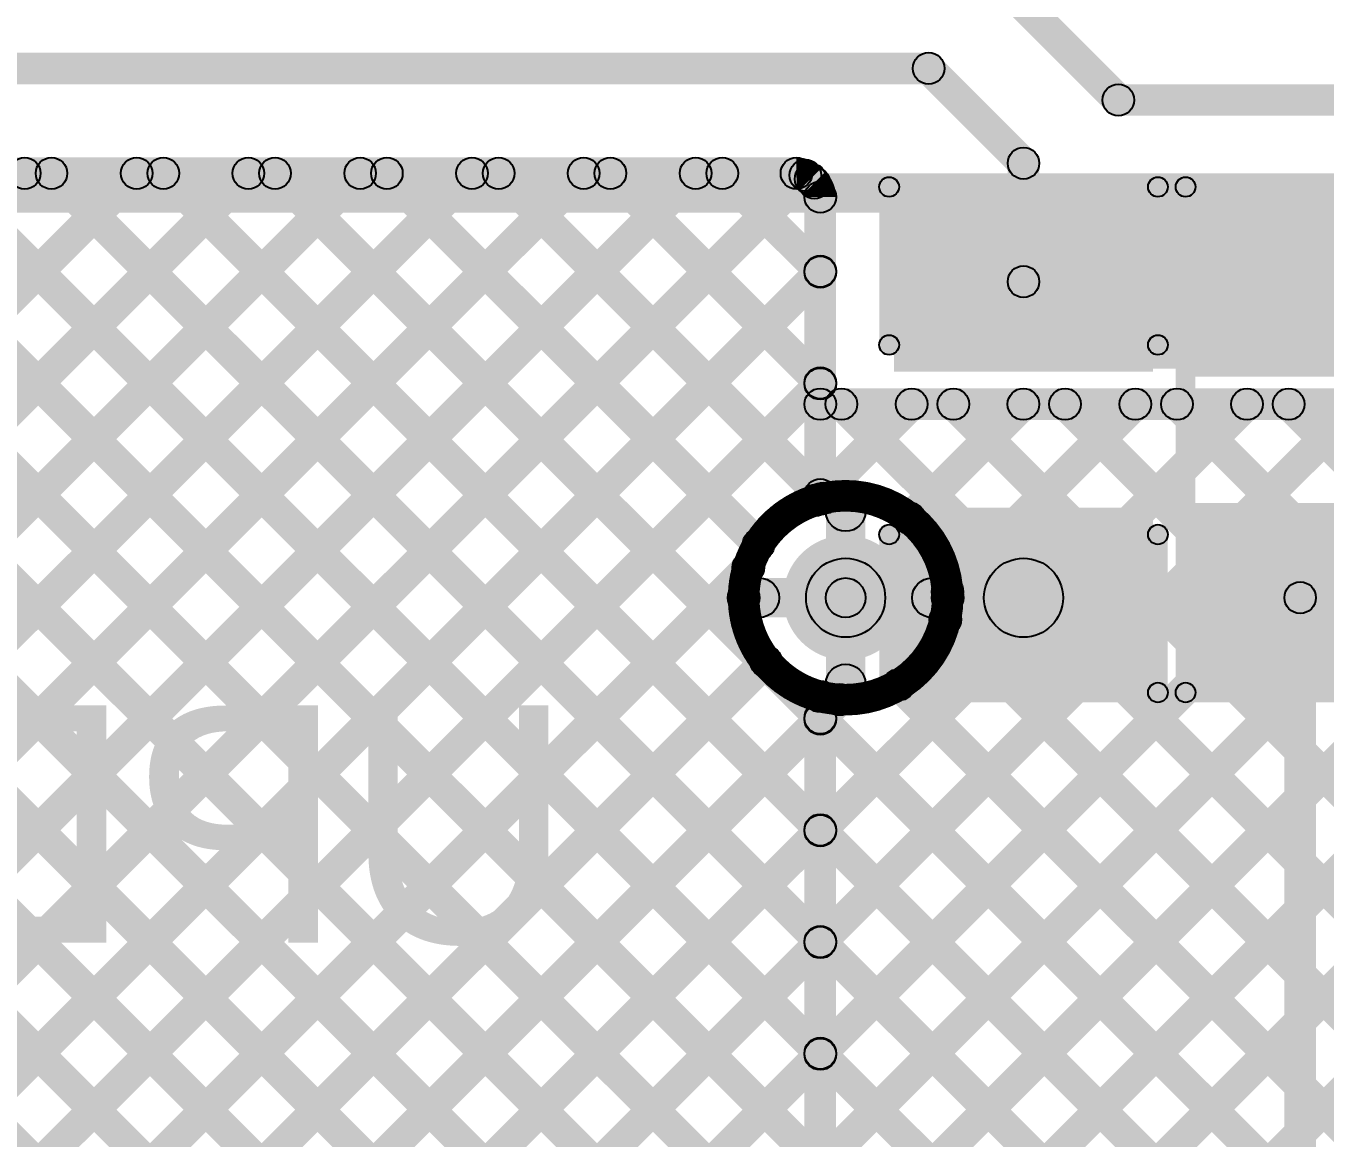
# Model space of a CAD drawing. Header units: millimetres. Extents: x 2.38 to 5.72, y -0.36 to 1.72.
# Drawn here: x 3.4056 to 3.7343, y 0.2732 to 0.5547 of the extents above; entities that cross this region are included whole.
import ezdxf

# ---------------------------------------------------------------- set-up
doc = ezdxf.new("R2010")
doc.units = ezdxf.units.MM
doc.header["$MEASUREMENT"] = 0
for name, color, linetype in [('BottomLayer', 5, 'Continuous'), ('BottomOverlay', 54, 'Continuous'), ('BottomPaste', 16, 'Continuous'), ('BottomSolder', 6, 'Continuous'), ('Mechanical1', 6, 'Continuous'), ('TopLayer', 1, 'Continuous'), ('ViaHoleLayer', 16, 'Continuous')]:
    doc.layers.add(name, color=color, linetype=linetype)

# ---------------------------------------------------------------- blocks, each defined once
blk = doc.blocks.new('RES_0805_B_6')
at = {"layer": 'BottomLayer'}
for points in [[(-0.06, 0.025), (-0.02, 0.025), (-0.02, -0.025), (-0.06, -0.025)], [(0.02, 0.025), (0.06, 0.025), (0.06, -0.025), (0.02, -0.025)]]:
    blk.add_hatch(color=5, dxfattribs=at).paths.add_polyline_path(points)
at = {"layer": 'BottomOverlay'}
h = blk.add_hatch(color=54, dxfattribs=at)
edge = h.paths.add_edge_path()
edge.add_arc((-0.064, 0.029), 0.0025, 0, 360)
h = blk.add_hatch(color=54, dxfattribs=at)
edge = h.paths.add_edge_path()
edge.add_arc((-0.064, 0.029), 0.0025, 0, 360)
for points in [[(-0.064, 0.0265), (-0.064, 0.0315), (0.064, 0.0315), (0.064, 0.0265)], [(-0.0665, 0.029), (-0.0615, 0.029), (-0.0615, -0.029), (-0.0665, -0.029)], [(0.0615, 0.029), (0.0665, 0.029), (0.0665, -0.029), (0.0615, -0.029)], [(-0.064, -0.0315), (-0.064, -0.0265), (0.064, -0.0265), (0.064, -0.0315)]]:
    blk.add_hatch(color=54, dxfattribs=at).paths.add_polyline_path(points)
h = blk.add_hatch(color=54, dxfattribs=at)
edge = h.paths.add_edge_path()
edge.add_arc((0.064, 0.029), 0.0025, 0, 360)
h = blk.add_hatch(color=54, dxfattribs=at)
edge = h.paths.add_edge_path()
edge.add_arc((0.064, 0.029), 0.0025, 0, 360)
h = blk.add_hatch(color=54, dxfattribs=at)
edge = h.paths.add_edge_path()
edge.add_arc((-0.064, -0.029), 0.0025, 0, 360)
h = blk.add_hatch(color=54, dxfattribs=at)
edge = h.paths.add_edge_path()
edge.add_arc((-0.064, -0.029), 0.0025, 0, 360)
h = blk.add_hatch(color=54, dxfattribs=at)
edge = h.paths.add_edge_path()
edge.add_arc((0.064, -0.029), 0.0025, 0, 360)
h = blk.add_hatch(color=54, dxfattribs=at)
edge = h.paths.add_edge_path()
edge.add_arc((0.064, -0.029), 0.0025, 0, 360)
at = {"layer": 'BottomPaste'}
for points in [[(-0.06, 0.025), (-0.02, 0.025), (-0.02, -0.025), (-0.06, -0.025)], [(0.02, 0.025), (0.06, 0.025), (0.06, -0.025), (0.02, -0.025)]]:
    blk.add_hatch(color=16, dxfattribs=at).paths.add_polyline_path(points)
at = {"layer": 'BottomSolder'}
for points in [[(-0.064, 0.029), (-0.016, 0.029), (-0.016, -0.029), (-0.064, -0.029)], [(0.016, 0.029), (0.064, 0.029), (0.064, -0.029), (0.016, -0.029)]]:
    blk.add_hatch(color=6, dxfattribs=at).paths.add_polyline_path(points)
at = {"layer": 'BottomOverlay'}
for centre in [(-0.064, 0.029), (-0.064, 0.029), (0.064, 0.029), (0.064, 0.029), (-0.064, -0.029), (-0.064, -0.029), (0.064, -0.029), (0.064, -0.029)]:
    blk.add_circle(centre, 0.0025, dxfattribs=at)
blk = doc.blocks.new('C__0805_B_25')
at = {"layer": 'BottomLayer'}
for points in [[(-0.06, 0.03), (-0.02, 0.03), (-0.02, -0.03), (-0.06, -0.03)], [(0.02, 0.03), (0.06, 0.03), (0.06, -0.03), (0.02, -0.03)]]:
    blk.add_hatch(color=5, dxfattribs=at).paths.add_polyline_path(points)
at = {"layer": 'BottomOverlay'}
h = blk.add_hatch(color=54, dxfattribs=at)
edge = h.paths.add_edge_path()
edge.add_arc((-0.064, 0.034), 0.0025, 0, 360)
h = blk.add_hatch(color=54, dxfattribs=at)
edge = h.paths.add_edge_path()
edge.add_arc((-0.064, 0.034), 0.0025, 0, 360)
for points in [[(-0.064, 0.0315), (-0.064, 0.0365), (-0.024, 0.0365), (-0.024, 0.0315)], [(0.024, 0.0315), (0.024, 0.0365), (0.064, 0.0365), (0.064, 0.0315)], [(-0.0665, 0.034), (-0.0615, 0.034), (-0.0615, -0.034), (-0.0665, -0.034)], [(0.0615, 0.034), (0.0665, 0.034), (0.0665, -0.034), (0.0615, -0.034)], [(-0.064, -0.0365), (-0.064, -0.0315), (-0.024, -0.0315), (-0.024, -0.0365)], [(0.024, -0.0365), (0.024, -0.0315), (0.064, -0.0315), (0.064, -0.0365)]]:
    blk.add_hatch(color=54, dxfattribs=at).paths.add_polyline_path(points)
h = blk.add_hatch(color=54, dxfattribs=at)
edge = h.paths.add_edge_path()
edge.add_arc((-0.024, 0.034), 0.0025, 0, 360)
h = blk.add_hatch(color=54, dxfattribs=at)
edge = h.paths.add_edge_path()
edge.add_arc((0.024, 0.034), 0.0025, 0, 360)
h = blk.add_hatch(color=54, dxfattribs=at)
edge = h.paths.add_edge_path()
edge.add_arc((0.064, 0.034), 0.0025, 0, 360)
h = blk.add_hatch(color=54, dxfattribs=at)
edge = h.paths.add_edge_path()
edge.add_arc((0.064, 0.034), 0.0025, 0, 360)
h = blk.add_hatch(color=54, dxfattribs=at)
edge = h.paths.add_edge_path()
edge.add_arc((-0.064, -0.034), 0.0025, 0, 360)
h = blk.add_hatch(color=54, dxfattribs=at)
edge = h.paths.add_edge_path()
edge.add_arc((-0.064, -0.034), 0.0025, 0, 360)
h = blk.add_hatch(color=54, dxfattribs=at)
edge = h.paths.add_edge_path()
edge.add_arc((-0.024, -0.034), 0.0025, 0, 360)
h = blk.add_hatch(color=54, dxfattribs=at)
edge = h.paths.add_edge_path()
edge.add_arc((0.024, -0.034), 0.0025, 0, 360)
h = blk.add_hatch(color=54, dxfattribs=at)
edge = h.paths.add_edge_path()
edge.add_arc((0.064, -0.034), 0.0025, 0, 360)
h = blk.add_hatch(color=54, dxfattribs=at)
edge = h.paths.add_edge_path()
edge.add_arc((0.064, -0.034), 0.0025, 0, 360)
at = {"layer": 'BottomPaste'}
for points in [[(-0.06, 0.03), (-0.02, 0.03), (-0.02, -0.03), (-0.06, -0.03)], [(0.02, 0.03), (0.06, 0.03), (0.06, -0.03), (0.02, -0.03)]]:
    blk.add_hatch(color=16, dxfattribs=at).paths.add_polyline_path(points)
at = {"layer": 'BottomSolder'}
for points in [[(-0.06276, 0.03276), (-0.01724, 0.03276), (-0.01724, -0.03276), (-0.06276, -0.03276)], [(0.01724, 0.03276), (0.06276, 0.03276), (0.06276, -0.03276), (0.01724, -0.03276)]]:
    blk.add_hatch(color=6, dxfattribs=at).paths.add_polyline_path(points)
at = {"layer": 'BottomOverlay'}
for centre in [(-0.064, 0.034), (-0.064, 0.034), (-0.024, 0.034), (0.024, 0.034), (0.064, 0.034), (0.064, 0.034), (-0.064, -0.034), (-0.064, -0.034), (-0.024, -0.034), (0.024, -0.034), (0.064, -0.034), (0.064, -0.034)]:
    blk.add_circle(centre, 0.0025, dxfattribs=at)

msp = doc.modelspace()

# ---------------------------------------------------------------- hatches: boundary and pattern name
at = {"layer": 'BottomLayer'}
for points in [[(3.63917, 0.57317), (3.64483, 0.57883), (3.68483, 0.53883), (3.67917, 0.53317)], [(2.961, 0.54), (2.961, 0.548), (3.634, 0.548), (3.634, 0.54)], [(3.63117, 0.54117), (3.63683, 0.54683), (3.66083, 0.52283), (3.65517, 0.51717)], [(3.682, 0.532), (3.682, 0.54), (3.815, 0.54), (3.815, 0.532)], [(3.107, 0.51346), (3.107, 0.52146), (3.60056, 0.52146), (3.60056, 0.51346)], [(3.23953, 0.51463), (3.24519, 0.52028), (3.59065, 0.17483), (3.58499, 0.16917)], [(3.26782, 0.51463), (3.27347, 0.52028), (3.61893, 0.17483), (3.61327, 0.16917)], [(3.28669, 0.39317), (3.28103, 0.39883), (3.40249, 0.52028), (3.40815, 0.51463)], [(3.2961, 0.51463), (3.30176, 0.52028), (3.64721, 0.17483), (3.64156, 0.16917)], [(3.31497, 0.39317), (3.30932, 0.39883), (3.43077, 0.52028), (3.43643, 0.51463)], [(3.32439, 0.51463), (3.33004, 0.52028), (3.6094, 0.24092), (3.60375, 0.23527)], [(3.33264, 0.2977), (3.32698, 0.30336), (3.54391, 0.52028), (3.54957, 0.51463)], [(3.34326, 0.39317), (3.3376, 0.39883), (3.45906, 0.52028), (3.46471, 0.51463)], [(3.34683, 0.36846), (3.34117, 0.37411), (3.48734, 0.52028), (3.493, 0.51463)], [(3.34683, 0.34017), (3.34117, 0.34583), (3.51563, 0.52028), (3.52128, 0.51463)], [(3.35267, 0.51463), (3.35833, 0.52028), (3.6094, 0.26921), (3.60375, 0.26355)], [(3.36092, 0.2977), (3.35527, 0.30336), (3.57219, 0.52028), (3.57785, 0.51463)], [(3.38636, 0.29485), (3.3807, 0.30051), (3.59996, 0.51977), (3.60562, 0.51411)], [(3.38095, 0.51463), (3.38661, 0.52028), (3.6094, 0.29749), (3.60375, 0.29184)], [(3.40924, 0.51463), (3.4149, 0.52028), (3.6094, 0.32578), (3.60375, 0.32012)], [(3.43752, 0.51463), (3.44318, 0.52028), (3.6094, 0.35406), (3.60375, 0.3484)], [(3.46581, 0.51463), (3.47146, 0.52028), (3.6094, 0.38235), (3.60375, 0.37669)], [(3.49409, 0.51463), (3.49975, 0.52028), (3.59378, 0.42625), (3.58813, 0.42059)], [(3.52238, 0.51463), (3.52803, 0.52028), (3.6094, 0.43891), (3.60375, 0.43326)], [(3.55066, 0.51463), (3.55632, 0.52028), (3.6094, 0.4672), (3.60375, 0.46154)], [(3.57894, 0.51463), (3.5846, 0.52028), (3.6094, 0.49548), (3.60375, 0.48983)], [(3.662, 0.49), (3.654, 0.49), (3.654, 0.52), (3.662, 0.52)], [(3.61057, 0.435), (3.60257, 0.435), (3.60257, 0.51144), (3.61057, 0.51144)], [(3.628, 0.468), (3.754, 0.468), (3.754, 0.51), (3.628, 0.51)], [(3.38636, 0.26656), (3.3807, 0.27222), (3.60375, 0.49527), (3.6094, 0.48961)], [(3.38636, 0.23828), (3.3807, 0.24394), (3.60375, 0.46698), (3.6094, 0.46133)], [(3.38636, 0.23828), (3.3807, 0.24394), (3.60375, 0.46698), (3.6094, 0.46133)], [(3.618, 0.41), (3.608, 0.41), (3.608, 0.43181), (3.618, 0.43181)], [(3.36379, 0.18743), (3.35813, 0.19308), (3.58552, 0.42047), (3.59117, 0.41481)], [(3.613, 0.4), (3.613, 0.42), (3.658, 0.42), (3.658, 0.4)], [(3.59119, 0.405), (3.59119, 0.415), (3.613, 0.415), (3.613, 0.405)], [(3.618, 0.38819), (3.608, 0.38819), (3.608, 0.41), (3.618, 0.41)], [(3.732, 0.252), (3.724, 0.252), (3.724, 0.41), (3.732, 0.41)], [(3.37793, 0.17328), (3.37227, 0.17894), (3.59003, 0.39669), (3.59568, 0.39104)], [(3.34117, 0.3847), (3.34683, 0.39036), (3.56236, 0.17483), (3.5567, 0.16917)], [(3.61057, 0.23646), (3.60257, 0.23646), (3.60257, 0.385), (3.61057, 0.385)], [(3.4021, 0.16917), (3.39644, 0.17483), (3.60375, 0.38213), (3.6094, 0.37647)], [(3.34117, 0.35642), (3.34683, 0.36208), (3.53408, 0.17483), (3.52842, 0.16917)], [(3.43039, 0.16917), (3.42473, 0.17483), (3.60375, 0.35385), (3.6094, 0.34819)], [(3.45867, 0.16917), (3.45301, 0.17483), (3.60375, 0.32556), (3.6094, 0.3199)], [(3.48695, 0.16917), (3.4813, 0.17483), (3.60375, 0.29728), (3.6094, 0.29162)], [(3.3807, 0.28861), (3.38636, 0.29427), (3.50579, 0.17483), (3.50014, 0.16917)]]:
    msp.add_hatch(color=5, dxfattribs=at).paths.add_polyline_path(points)
h = msp.add_hatch(color=5, dxfattribs=at)
edge = h.paths.add_edge_path()
edge.add_arc((3.634, 0.544), 0.004, 0, 360)
h = msp.add_hatch(color=5, dxfattribs=at)
edge = h.paths.add_edge_path()
edge.add_arc((3.634, 0.544), 0.004, 0, 360)
h = msp.add_hatch(color=5, dxfattribs=at)
edge = h.paths.add_edge_path()
edge.add_arc((3.682, 0.536), 0.004, 0, 360)
h = msp.add_hatch(color=5, dxfattribs=at)
edge = h.paths.add_edge_path()
edge.add_arc((3.682, 0.536), 0.004, 0, 360)
h = msp.add_hatch(color=5, dxfattribs=at)
edge = h.paths.add_edge_path()
edge.add_arc((3.658, 0.52), 0.004, 0, 360)
h = msp.add_hatch(color=5, dxfattribs=at)
edge = h.paths.add_edge_path()
edge.add_arc((3.658, 0.52), 0.004, 0, 360)
h = msp.add_hatch(color=5, dxfattribs=at)
edge = h.paths.add_edge_path()
edge.add_arc((3.40532, 0.51746), 0.004, 0, 360)
h = msp.add_hatch(color=5, dxfattribs=at)
edge = h.paths.add_edge_path()
edge.add_arc((3.41207, 0.51746), 0.004, 0, 360)
h = msp.add_hatch(color=5, dxfattribs=at)
edge = h.paths.add_edge_path()
edge.add_arc((3.4336, 0.51746), 0.004, 0, 360)
h = msp.add_hatch(color=5, dxfattribs=at)
edge = h.paths.add_edge_path()
edge.add_arc((3.44035, 0.51746), 0.004, 0, 360)
h = msp.add_hatch(color=5, dxfattribs=at)
edge = h.paths.add_edge_path()
edge.add_arc((3.46189, 0.51746), 0.004, 0, 360)
h = msp.add_hatch(color=5, dxfattribs=at)
edge = h.paths.add_edge_path()
edge.add_arc((3.46864, 0.51746), 0.004, 0, 360)
h = msp.add_hatch(color=5, dxfattribs=at)
edge = h.paths.add_edge_path()
edge.add_arc((3.49017, 0.51746), 0.004, 0, 360)
h = msp.add_hatch(color=5, dxfattribs=at)
edge = h.paths.add_edge_path()
edge.add_arc((3.49692, 0.51746), 0.004, 0, 360)
h = msp.add_hatch(color=5, dxfattribs=at)
edge = h.paths.add_edge_path()
edge.add_arc((3.51845, 0.51746), 0.004, 0, 360)
h = msp.add_hatch(color=5, dxfattribs=at)
edge = h.paths.add_edge_path()
edge.add_arc((3.5252, 0.51746), 0.004, 0, 360)
h = msp.add_hatch(color=5, dxfattribs=at)
edge = h.paths.add_edge_path()
edge.add_arc((3.54674, 0.51746), 0.004, 0, 360)
h = msp.add_hatch(color=5, dxfattribs=at)
edge = h.paths.add_edge_path()
edge.add_arc((3.55349, 0.51746), 0.004, 0, 360)
h = msp.add_hatch(color=5, dxfattribs=at)
edge = h.paths.add_edge_path()
edge.add_arc((3.57502, 0.51746), 0.004, 0, 360)
h = msp.add_hatch(color=5, dxfattribs=at)
edge = h.paths.add_edge_path()
edge.add_arc((3.58177, 0.51746), 0.004, 0, 360)
h = msp.add_hatch(color=5, dxfattribs=at)
edge = h.paths.add_edge_path()
edge.add_arc((3.60056, 0.51746), 0.004, 0, 360)
h = msp.add_hatch(color=5, dxfattribs=at)
edge = h.paths.add_edge_path()
edge.add_arc((3.60056, 0.51746), 0.004, 0, 360)
h = msp.add_hatch(color=5, dxfattribs=at)
edge = h.paths.add_edge_path()
edge.add_arc((3.60279, 0.51694), 0.004, 0, 360)
h = msp.add_hatch(color=5, dxfattribs=at)
edge = h.paths.add_edge_path()
edge.add_arc((3.60411, 0.51599), 0.004, 0, 360)
h = msp.add_hatch(color=5, dxfattribs=at)
edge = h.paths.add_edge_path()
edge.add_arc((3.60509, 0.515), 0.004, 0, 360)
h = msp.add_hatch(color=5, dxfattribs=at)
edge = h.paths.add_edge_path()
edge.add_arc((3.60657, 0.51145), 0.004, 0, 360)
h = msp.add_hatch(color=5, dxfattribs=at)
edge = h.paths.add_edge_path()
edge.add_arc((3.60657, 0.51144), 0.004, 0, 360)
h = msp.add_hatch(color=5, dxfattribs=at)
edge = h.paths.add_edge_path()
edge.add_arc((3.60657, 0.49265), 0.004, 0, 360)
h = msp.add_hatch(color=5, dxfattribs=at)
edge = h.paths.add_edge_path()
edge.add_arc((3.60657, 0.49244), 0.004, 0, 360)
h = msp.add_hatch(color=5, dxfattribs=at)
edge = h.paths.add_edge_path()
edge.add_arc((3.658, 0.49), 0.004, 0, 360)
h = msp.add_hatch(color=5, dxfattribs=at)
edge = h.paths.add_edge_path()
edge.add_arc((3.60657, 0.46437), 0.004, 0, 360)
h = msp.add_hatch(color=5, dxfattribs=at)
edge = h.paths.add_edge_path()
edge.add_arc((3.60657, 0.46415), 0.004, 0, 360)
h = msp.add_hatch(color=5, dxfattribs=at)
edge = h.paths.add_edge_path()
edge.add_arc((3.60657, 0.46415), 0.004, 0, 360)
h = msp.add_hatch(color=5, dxfattribs=at)
edge = h.paths.add_edge_path()
edge.add_arc((3.60657, 0.43609), 0.004, 0, 360)
h = msp.add_hatch(color=5, dxfattribs=at)
edge = h.paths.add_edge_path()
edge.add_arc((3.60657, 0.435), 0.004, 0, 360)
h = msp.add_hatch(color=5, dxfattribs=at)
edge = h.paths.add_edge_path()
edge.add_arc((3.60657, 0.435), 0.004, 0, 360)
h = msp.add_hatch(color=5, dxfattribs=at)
edge = h.paths.add_edge_path()
edge.add_arc((3.613, 0.43181), 0.005, 0, 360)
h = msp.add_hatch(color=5, dxfattribs=at)
edge = h.paths.add_edge_path()
edge.add_arc((3.59095, 0.42342), 0.004, 0, 360)
h = msp.add_hatch(color=5, dxfattribs=at)
edge = h.paths.add_edge_path()
edge.add_arc((3.58835, 0.41764), 0.004, 0, 360)
h = msp.add_hatch(color=5, dxfattribs=at)
edge = h.paths.add_edge_path()
edge.add_arc((3.613, 0.41), 0.01181, 0, 360)
h = msp.add_hatch(color=5, dxfattribs=at)
edge = h.paths.add_edge_path()
edge.add_arc((3.613, 0.41), 0.01, 0, 360)
h = msp.add_hatch(color=5, dxfattribs=at)
edge = h.paths.add_edge_path()
edge.add_arc((3.658, 0.41), 0.01, 0, 360)
h = msp.add_hatch(color=5, dxfattribs=at)
edge = h.paths.add_edge_path()
edge.add_arc((3.59119, 0.41), 0.005, 0, 360)
h = msp.add_hatch(color=5, dxfattribs=at)
edge = h.paths.add_edge_path()
edge.add_arc((3.613, 0.41), 0.005, 0, 360)
h = msp.add_hatch(color=5, dxfattribs=at)
edge = h.paths.add_edge_path()
edge.add_arc((3.613, 0.41), 0.005, 0, 360)
h = msp.add_hatch(color=5, dxfattribs=at)
edge = h.paths.add_edge_path()
edge.add_arc((3.613, 0.41), 0.005, 0, 360)
h = msp.add_hatch(color=5, dxfattribs=at)
edge = h.paths.add_edge_path()
edge.add_arc((3.728, 0.41), 0.004, 0, 360)
h = msp.add_hatch(color=5, dxfattribs=at)
edge = h.paths.add_edge_path()
edge.add_arc((3.59285, 0.39387), 0.004, 0, 360)
h = msp.add_hatch(color=5, dxfattribs=at)
edge = h.paths.add_edge_path()
edge.add_arc((3.613, 0.38819), 0.005, 0, 360)
h = msp.add_hatch(color=5, dxfattribs=at)
edge = h.paths.add_edge_path()
edge.add_arc((3.60657, 0.385), 0.004, 0, 360)
h = msp.add_hatch(color=5, dxfattribs=at)
edge = h.paths.add_edge_path()
edge.add_arc((3.60657, 0.385), 0.004, 0, 360)
h = msp.add_hatch(color=5, dxfattribs=at)
edge = h.paths.add_edge_path()
edge.add_arc((3.60657, 0.37952), 0.004, 0, 360)
h = msp.add_hatch(color=5, dxfattribs=at)
edge = h.paths.add_edge_path()
edge.add_arc((3.60657, 0.3793), 0.004, 0, 360)
h = msp.add_hatch(color=5, dxfattribs=at)
edge = h.paths.add_edge_path()
edge.add_arc((3.60657, 0.35123), 0.004, 0, 360)
h = msp.add_hatch(color=5, dxfattribs=at)
edge = h.paths.add_edge_path()
edge.add_arc((3.60657, 0.35102), 0.004, 0, 360)
h = msp.add_hatch(color=5, dxfattribs=at)
edge = h.paths.add_edge_path()
edge.add_arc((3.60657, 0.32295), 0.004, 0, 360)
h = msp.add_hatch(color=5, dxfattribs=at)
edge = h.paths.add_edge_path()
edge.add_arc((3.60657, 0.32273), 0.004, 0, 360)
h = msp.add_hatch(color=5, dxfattribs=at)
edge = h.paths.add_edge_path()
edge.add_arc((3.60657, 0.29466), 0.004, 0, 360)
h = msp.add_hatch(color=5, dxfattribs=at)
edge = h.paths.add_edge_path()
edge.add_arc((3.60657, 0.29445), 0.004, 0, 360)
at = {"layer": 'BottomSolder'}
h = msp.add_hatch(color=6, dxfattribs=at)
edge = h.paths.add_edge_path()
edge.add_arc((3.613, 0.41), 0.01581, 0, 360)
at = {"layer": 'Mechanical1'}
msp.add_hatch(color=6, dxfattribs=at).paths.add_polyline_path([(3.093, 0.50744), (3.093, 0.51744), (5.14056, 0.51744), (5.14056, 0.50744)])
at = {"layer": 'TopLayer'}
for points in [[(3.109, 0.51346), (3.109, 0.52146), (3.60056, 0.52146), (3.60056, 0.51346)], [(3.21683, 0.29503), (3.21117, 0.30068), (3.43077, 0.52028), (3.43643, 0.51463)], [(3.21683, 0.32331), (3.21117, 0.32897), (3.40249, 0.52028), (3.40815, 0.51463)], [(3.21125, 0.51463), (3.21691, 0.52028), (3.53336, 0.20383), (3.5277, 0.19817)], [(3.23953, 0.51463), (3.24519, 0.52028), (3.56165, 0.20383), (3.55599, 0.19817)], [(3.26782, 0.51463), (3.27347, 0.52028), (3.58993, 0.20383), (3.58427, 0.19817)], [(3.2961, 0.51463), (3.30176, 0.52028), (3.61821, 0.20383), (3.61256, 0.19817)], [(3.30683, 0.30017), (3.30117, 0.30583), (3.51563, 0.52028), (3.52128, 0.51463)], [(3.32672, 0.37664), (3.32107, 0.38229), (3.45906, 0.52028), (3.46471, 0.51463)], [(3.32439, 0.51463), (3.33004, 0.52028), (3.6465, 0.20383), (3.64084, 0.19817)], [(3.33264, 0.2977), (3.32698, 0.30336), (3.54391, 0.52028), (3.54957, 0.51463)], [(3.33755, 0.35918), (3.33189, 0.36484), (3.48734, 0.52028), (3.493, 0.51463)], [(3.35267, 0.51463), (3.35833, 0.52028), (3.67478, 0.20383), (3.66913, 0.19817)], [(3.36092, 0.2977), (3.35527, 0.30336), (3.57219, 0.52028), (3.57785, 0.51463)], [(3.38636, 0.29485), (3.3807, 0.30051), (3.59996, 0.51977), (3.60562, 0.51411)], [(3.38095, 0.51463), (3.38661, 0.52028), (3.70307, 0.20383), (3.69741, 0.19817)], [(3.40924, 0.51463), (3.4149, 0.52028), (3.73135, 0.20383), (3.72569, 0.19817)], [(3.43752, 0.51463), (3.44318, 0.52028), (3.75964, 0.20383), (3.75398, 0.19817)], [(3.46581, 0.51463), (3.47146, 0.52028), (3.78792, 0.20383), (3.78226, 0.19817)], [(3.49409, 0.51463), (3.49975, 0.52028), (3.59378, 0.42625), (3.58813, 0.42059)], [(3.52238, 0.51463), (3.52803, 0.52028), (3.61028, 0.43804), (3.60462, 0.43238)], [(3.55066, 0.51463), (3.55632, 0.52028), (3.6094, 0.4672), (3.60375, 0.46154)], [(3.57894, 0.51463), (3.5846, 0.52028), (3.6094, 0.49548), (3.60375, 0.48983)], [(3.61057, 0.459), (3.60257, 0.459), (3.60257, 0.51144), (3.61057, 0.51144)], [(3.38636, 0.26656), (3.3807, 0.27222), (3.60375, 0.49527), (3.6094, 0.48961)], [(3.38636, 0.23828), (3.3807, 0.24394), (3.60375, 0.46698), (3.6094, 0.46133)], [(3.38636, 0.23828), (3.3807, 0.24394), (3.60375, 0.46698), (3.6094, 0.46133)], [(3.45939, 0.19817), (3.45373, 0.20383), (3.71173, 0.46183), (3.71739, 0.45617)], [(3.48767, 0.19817), (3.48201, 0.20383), (3.74001, 0.46183), (3.74567, 0.45617)], [(3.51595, 0.19817), (3.5103, 0.20383), (3.7683, 0.46183), (3.77395, 0.45617)], [(3.60819, 0.43183), (3.60253, 0.43748), (3.62688, 0.46183), (3.63253, 0.45617)], [(3.60657, 0.455), (3.60657, 0.463), (4.62543, 0.463), (4.62543, 0.455)], [(3.60912, 0.45617), (3.61477, 0.46183), (3.87277, 0.20383), (3.86712, 0.19817)], [(3.62909, 0.19817), (3.62343, 0.20383), (3.88143, 0.46183), (3.88709, 0.45617)], [(3.63196, 0.42732), (3.62631, 0.43297), (3.65516, 0.46183), (3.66082, 0.45617)], [(3.6416, 0.40867), (3.63594, 0.41432), (3.68344, 0.46183), (3.6891, 0.45617)], [(3.6374, 0.45617), (3.64306, 0.46183), (3.90106, 0.20383), (3.8954, 0.19817)], [(3.65738, 0.19817), (3.65172, 0.20383), (3.90972, 0.46183), (3.91538, 0.45617)], [(3.66568, 0.45617), (3.67134, 0.46183), (3.92934, 0.20383), (3.92368, 0.19817)], [(3.69397, 0.45617), (3.69963, 0.46183), (3.95763, 0.20383), (3.95197, 0.19817)], [(3.72225, 0.45617), (3.72791, 0.46183), (3.7643, 0.42543), (3.75865, 0.41978)], [(3.618, 0.41), (3.608, 0.41), (3.608, 0.43181), (3.618, 0.43181)], [(3.54424, 0.19817), (3.53858, 0.20383), (3.75723, 0.42248), (3.76289, 0.41682)], [(3.37453, 0.19817), (3.36888, 0.20383), (3.58552, 0.42047), (3.59117, 0.41481)], [(3.59119, 0.405), (3.59119, 0.415), (3.613, 0.415), (3.613, 0.405)], [(3.613, 0.405), (3.613, 0.415), (3.63481, 0.415), (3.63481, 0.405)], [(3.618, 0.38819), (3.608, 0.38819), (3.608, 0.41), (3.618, 0.41)], [(3.63538, 0.40162), (3.64104, 0.40728), (3.84449, 0.20383), (3.83883, 0.19817)], [(3.40282, 0.19817), (3.39716, 0.20383), (3.59003, 0.39669), (3.59568, 0.39104)], [(3.57252, 0.19817), (3.56687, 0.20383), (3.76046, 0.39742), (3.76612, 0.39177)], [(3.62359, 0.38513), (3.62925, 0.39078), (3.8162, 0.20383), (3.81055, 0.19817)], [(3.4311, 0.19817), (3.42544, 0.20383), (3.60868, 0.38706), (3.61433, 0.3814)], [(3.60081, 0.19817), (3.59515, 0.20383), (3.77848, 0.38716), (3.78414, 0.3815)], [(3.3288, 0.36879), (3.33446, 0.37445), (3.50508, 0.20383), (3.49942, 0.19817)], [(3.3807, 0.28861), (3.38636, 0.29427), (3.47679, 0.20383), (3.47114, 0.19817)]]:
    msp.add_hatch(color=1, dxfattribs=at).paths.add_polyline_path(points)
h = msp.add_hatch(color=1, dxfattribs=at)
edge = h.paths.add_edge_path()
edge.add_arc((3.40532, 0.51746), 0.004, 0, 360)
h = msp.add_hatch(color=1, dxfattribs=at)
edge = h.paths.add_edge_path()
edge.add_arc((3.41207, 0.51746), 0.004, 0, 360)
h = msp.add_hatch(color=1, dxfattribs=at)
edge = h.paths.add_edge_path()
edge.add_arc((3.4336, 0.51746), 0.004, 0, 360)
h = msp.add_hatch(color=1, dxfattribs=at)
edge = h.paths.add_edge_path()
edge.add_arc((3.44035, 0.51746), 0.004, 0, 360)
h = msp.add_hatch(color=1, dxfattribs=at)
edge = h.paths.add_edge_path()
edge.add_arc((3.46189, 0.51746), 0.004, 0, 360)
h = msp.add_hatch(color=1, dxfattribs=at)
edge = h.paths.add_edge_path()
edge.add_arc((3.46864, 0.51746), 0.004, 0, 360)
h = msp.add_hatch(color=1, dxfattribs=at)
edge = h.paths.add_edge_path()
edge.add_arc((3.49017, 0.51746), 0.004, 0, 360)
h = msp.add_hatch(color=1, dxfattribs=at)
edge = h.paths.add_edge_path()
edge.add_arc((3.49692, 0.51746), 0.004, 0, 360)
h = msp.add_hatch(color=1, dxfattribs=at)
edge = h.paths.add_edge_path()
edge.add_arc((3.51845, 0.51746), 0.004, 0, 360)
h = msp.add_hatch(color=1, dxfattribs=at)
edge = h.paths.add_edge_path()
edge.add_arc((3.5252, 0.51746), 0.004, 0, 360)
h = msp.add_hatch(color=1, dxfattribs=at)
edge = h.paths.add_edge_path()
edge.add_arc((3.54674, 0.51746), 0.004, 0, 360)
h = msp.add_hatch(color=1, dxfattribs=at)
edge = h.paths.add_edge_path()
edge.add_arc((3.55349, 0.51746), 0.004, 0, 360)
h = msp.add_hatch(color=1, dxfattribs=at)
edge = h.paths.add_edge_path()
edge.add_arc((3.57502, 0.51746), 0.004, 0, 360)
h = msp.add_hatch(color=1, dxfattribs=at)
edge = h.paths.add_edge_path()
edge.add_arc((3.58177, 0.51746), 0.004, 0, 360)
h = msp.add_hatch(color=1, dxfattribs=at)
edge = h.paths.add_edge_path()
edge.add_arc((3.60056, 0.51746), 0.004, 0, 360)
h = msp.add_hatch(color=1, dxfattribs=at)
edge = h.paths.add_edge_path()
edge.add_arc((3.60056, 0.51746), 0.004, 0, 360)
h = msp.add_hatch(color=1, dxfattribs=at)
edge = h.paths.add_edge_path()
edge.add_arc((3.60279, 0.51694), 0.004, 0, 360)
h = msp.add_hatch(color=1, dxfattribs=at)
edge = h.paths.add_edge_path()
edge.add_arc((3.60411, 0.51599), 0.004, 0, 360)
h = msp.add_hatch(color=1, dxfattribs=at)
edge = h.paths.add_edge_path()
edge.add_arc((3.60509, 0.515), 0.004, 0, 360)
h = msp.add_hatch(color=1, dxfattribs=at)
edge = h.paths.add_edge_path()
edge.add_arc((3.60657, 0.51145), 0.004, 0, 360)
h = msp.add_hatch(color=1, dxfattribs=at)
edge = h.paths.add_edge_path()
edge.add_arc((3.60657, 0.51144), 0.004, 0, 360)
h = msp.add_hatch(color=1, dxfattribs=at)
edge = h.paths.add_edge_path()
edge.add_arc((3.60657, 0.49265), 0.004, 0, 360)
h = msp.add_hatch(color=1, dxfattribs=at)
edge = h.paths.add_edge_path()
edge.add_arc((3.60657, 0.49244), 0.004, 0, 360)
h = msp.add_hatch(color=1, dxfattribs=at)
edge = h.paths.add_edge_path()
edge.add_arc((3.60657, 0.46437), 0.004, 0, 360)
h = msp.add_hatch(color=1, dxfattribs=at)
edge = h.paths.add_edge_path()
edge.add_arc((3.60657, 0.46415), 0.004, 0, 360)
h = msp.add_hatch(color=1, dxfattribs=at)
edge = h.paths.add_edge_path()
edge.add_arc((3.60657, 0.46415), 0.004, 0, 360)
h = msp.add_hatch(color=1, dxfattribs=at)
edge = h.paths.add_edge_path()
edge.add_arc((3.60657, 0.459), 0.004, 0, 360)
h = msp.add_hatch(color=1, dxfattribs=at)
edge = h.paths.add_edge_path()
edge.add_arc((3.60657, 0.459), 0.004, 0, 360)
h = msp.add_hatch(color=1, dxfattribs=at)
edge = h.paths.add_edge_path()
edge.add_arc((3.61194, 0.459), 0.004, 0, 360)
h = msp.add_hatch(color=1, dxfattribs=at)
edge = h.paths.add_edge_path()
edge.add_arc((3.6297, 0.459), 0.004, 0, 360)
h = msp.add_hatch(color=1, dxfattribs=at)
edge = h.paths.add_edge_path()
edge.add_arc((3.64023, 0.459), 0.004, 0, 360)
h = msp.add_hatch(color=1, dxfattribs=at)
edge = h.paths.add_edge_path()
edge.add_arc((3.65799, 0.459), 0.004, 0, 360)
h = msp.add_hatch(color=1, dxfattribs=at)
edge = h.paths.add_edge_path()
edge.add_arc((3.66851, 0.459), 0.004, 0, 360)
h = msp.add_hatch(color=1, dxfattribs=at)
edge = h.paths.add_edge_path()
edge.add_arc((3.68627, 0.459), 0.004, 0, 360)
h = msp.add_hatch(color=1, dxfattribs=at)
edge = h.paths.add_edge_path()
edge.add_arc((3.6968, 0.459), 0.004, 0, 360)
h = msp.add_hatch(color=1, dxfattribs=at)
edge = h.paths.add_edge_path()
edge.add_arc((3.71456, 0.459), 0.004, 0, 360)
h = msp.add_hatch(color=1, dxfattribs=at)
edge = h.paths.add_edge_path()
edge.add_arc((3.72508, 0.459), 0.004, 0, 360)
h = msp.add_hatch(color=1, dxfattribs=at)
edge = h.paths.add_edge_path()
edge.add_arc((3.60536, 0.43465), 0.004, 0, 360)
h = msp.add_hatch(color=1, dxfattribs=at)
edge = h.paths.add_edge_path()
edge.add_arc((3.60745, 0.43521), 0.004, 0, 360)
h = msp.add_hatch(color=1, dxfattribs=at)
edge = h.paths.add_edge_path()
edge.add_arc((3.613, 0.43181), 0.005, 0, 360)
h = msp.add_hatch(color=1, dxfattribs=at)
edge = h.paths.add_edge_path()
edge.add_arc((3.62913, 0.43015), 0.004, 0, 360)
h = msp.add_hatch(color=1, dxfattribs=at)
edge = h.paths.add_edge_path()
edge.add_arc((3.59095, 0.42342), 0.004, 0, 360)
h = msp.add_hatch(color=1, dxfattribs=at)
edge = h.paths.add_edge_path()
edge.add_arc((3.58835, 0.41764), 0.004, 0, 360)
h = msp.add_hatch(color=1, dxfattribs=at)
edge = h.paths.add_edge_path()
edge.add_arc((3.613, 0.41), 0.01181, 0, 360)
h = msp.add_hatch(color=1, dxfattribs=at)
edge = h.paths.add_edge_path()
edge.add_arc((3.59119, 0.41), 0.005, 0, 360)
h = msp.add_hatch(color=1, dxfattribs=at)
edge = h.paths.add_edge_path()
edge.add_arc((3.613, 0.41), 0.005, 0, 360)
h = msp.add_hatch(color=1, dxfattribs=at)
edge = h.paths.add_edge_path()
edge.add_arc((3.613, 0.41), 0.005, 0, 360)
h = msp.add_hatch(color=1, dxfattribs=at)
edge = h.paths.add_edge_path()
edge.add_arc((3.613, 0.41), 0.005, 0, 360)
h = msp.add_hatch(color=1, dxfattribs=at)
edge = h.paths.add_edge_path()
edge.add_arc((3.613, 0.41), 0.005, 0, 360)
h = msp.add_hatch(color=1, dxfattribs=at)
edge = h.paths.add_edge_path()
edge.add_arc((3.63481, 0.41), 0.005, 0, 360)
h = msp.add_hatch(color=1, dxfattribs=at)
edge = h.paths.add_edge_path()
edge.add_arc((3.63877, 0.4115), 0.004, 0, 360)
h = msp.add_hatch(color=1, dxfattribs=at)
edge = h.paths.add_edge_path()
edge.add_arc((3.58719, 0.41), 0.004, 0, 360)
h = msp.add_hatch(color=1, dxfattribs=at)
edge = h.paths.add_edge_path()
edge.add_arc((3.63881, 0.41), 0.004, 0, 360)
h = msp.add_hatch(color=1, dxfattribs=at)
edge = h.paths.add_edge_path()
edge.add_arc((3.63821, 0.40445), 0.004, 0, 360)
h = msp.add_hatch(color=1, dxfattribs=at)
edge = h.paths.add_edge_path()
edge.add_arc((3.59285, 0.39387), 0.004, 0, 360)
h = msp.add_hatch(color=1, dxfattribs=at)
edge = h.paths.add_edge_path()
edge.add_arc((3.613, 0.38819), 0.005, 0, 360)
h = msp.add_hatch(color=1, dxfattribs=at)
edge = h.paths.add_edge_path()
edge.add_arc((3.62642, 0.38795), 0.004, 0, 360)
h = msp.add_hatch(color=1, dxfattribs=at)
edge = h.paths.add_edge_path()
edge.add_arc((3.6115, 0.38423), 0.004, 0, 360)
at = {"layer": 'ViaHoleLayer'}
h = msp.add_hatch(color=16, dxfattribs=at)
edge = h.paths.add_edge_path()
edge.add_arc((3.613, 0.41), 0.00591, 0, 360)

# ---------------------------------------------------------------- linework, layer by layer
at = {"layer": 'BottomLayer', "const_width": 0.008}
for points in [[(3.60056, 0.51746, -0.201318), (3.60411, 0.51599)], [(3.60509, 0.515, -0.20062), (3.60657, 0.51145)], [(3.60657, 0.385, -0.775456), (3.60657, 0.435)]]:
    msp.add_lwpolyline(points, format="xyb", dxfattribs=at)
at = {"layer": 'BottomLayer'}
for centre, radius in [((3.634, 0.544), 0.004), ((3.634, 0.544), 0.004), ((3.682, 0.536), 0.004), ((3.682, 0.536), 0.004), ((3.658, 0.52), 0.004), ((3.658, 0.52), 0.004), ((3.40532, 0.51746), 0.004), ((3.41207, 0.51746), 0.004), ((3.4336, 0.51746), 0.004), ((3.44035, 0.51746), 0.004), ((3.46189, 0.51746), 0.004), ((3.46864, 0.51746), 0.004), ((3.49017, 0.51746), 0.004), ((3.49692, 0.51746), 0.004), ((3.51845, 0.51746), 0.004), ((3.5252, 0.51746), 0.004), ((3.54674, 0.51746), 0.004), ((3.55349, 0.51746), 0.004), ((3.57502, 0.51746), 0.004), ((3.58177, 0.51746), 0.004), ((3.60056, 0.51746), 0.004), ((3.60056, 0.51746), 0.004), ((3.60279, 0.51694), 0.004), ((3.60411, 0.51599), 0.004), ((3.60509, 0.515), 0.004), ((3.60657, 0.51145), 0.004), ((3.60657, 0.51144), 0.004), ((3.60657, 0.49265), 0.004), ((3.60657, 0.49244), 0.004), ((3.658, 0.49), 0.004), ((3.60657, 0.46437), 0.004), ((3.60657, 0.46415), 0.004), ((3.60657, 0.46415), 0.004), ((3.60657, 0.43609), 0.004), ((3.60657, 0.435), 0.004), ((3.60657, 0.435), 0.004), ((3.613, 0.43181), 0.005), ((3.59095, 0.42342), 0.004), ((3.58835, 0.41764), 0.004), ((3.613, 0.41), 0.01), ((3.658, 0.41), 0.01), ((3.59119, 0.41), 0.005), ((3.613, 0.41), 0.005), ((3.613, 0.41), 0.005), ((3.613, 0.41), 0.005), ((3.728, 0.41), 0.004), ((3.59285, 0.39387), 0.004), ((3.613, 0.38819), 0.005), ((3.60657, 0.385), 0.004), ((3.60657, 0.385), 0.004), ((3.60657, 0.37952), 0.004), ((3.60657, 0.3793), 0.004), ((3.60657, 0.35123), 0.004), ((3.60657, 0.35102), 0.004), ((3.60657, 0.32295), 0.004), ((3.60657, 0.32273), 0.004), ((3.60657, 0.29466), 0.004), ((3.60657, 0.29445), 0.004)]:
    msp.add_circle(centre, radius, dxfattribs=at)
at = {"layer": 'TopLayer', "const_width": 0.008}
for points in [[(3.60056, 0.51746, -0.201698), (3.60411, 0.51599)], [(3.60509, 0.515, -0.200752), (3.60657, 0.51145)]]:
    msp.add_lwpolyline(points, format="xyb", dxfattribs=at)
msp.add_lwpolyline([(3.63881, 0.41, 1), (3.58719, 0.41, 1)], format="xyb", close=True, dxfattribs=at)
at = {"layer": 'TopLayer'}
for centre, radius in [((3.40532, 0.51746), 0.004), ((3.41207, 0.51746), 0.004), ((3.4336, 0.51746), 0.004), ((3.44035, 0.51746), 0.004), ((3.46189, 0.51746), 0.004), ((3.46864, 0.51746), 0.004), ((3.49017, 0.51746), 0.004), ((3.49692, 0.51746), 0.004), ((3.51845, 0.51746), 0.004), ((3.5252, 0.51746), 0.004), ((3.54674, 0.51746), 0.004), ((3.55349, 0.51746), 0.004), ((3.57502, 0.51746), 0.004), ((3.58177, 0.51746), 0.004), ((3.60056, 0.51746), 0.004), ((3.60056, 0.51746), 0.004), ((3.60279, 0.51694), 0.004), ((3.60411, 0.51599), 0.004), ((3.60509, 0.515), 0.004), ((3.60657, 0.51145), 0.004), ((3.60657, 0.51144), 0.004), ((3.60657, 0.49265), 0.004), ((3.60657, 0.49244), 0.004), ((3.60657, 0.46437), 0.004), ((3.60657, 0.46415), 0.004), ((3.60657, 0.46415), 0.004), ((3.60657, 0.459), 0.004), ((3.60657, 0.459), 0.004), ((3.61194, 0.459), 0.004), ((3.6297, 0.459), 0.004), ((3.64023, 0.459), 0.004), ((3.65799, 0.459), 0.004), ((3.66851, 0.459), 0.004), ((3.68627, 0.459), 0.004), ((3.6968, 0.459), 0.004), ((3.71456, 0.459), 0.004), ((3.72508, 0.459), 0.004), ((3.60536, 0.43465), 0.004), ((3.60745, 0.43521), 0.004), ((3.613, 0.43181), 0.005), ((3.62913, 0.43015), 0.004), ((3.59095, 0.42342), 0.004), ((3.58835, 0.41764), 0.004), ((3.59119, 0.41), 0.005), ((3.613, 0.41), 0.005), ((3.613, 0.41), 0.005), ((3.613, 0.41), 0.005), ((3.613, 0.41), 0.005), ((3.63481, 0.41), 0.005), ((3.63877, 0.4115), 0.004), ((3.58719, 0.41), 0.004), ((3.63881, 0.41), 0.004), ((3.63821, 0.40445), 0.004), ((3.59285, 0.39387), 0.004), ((3.613, 0.38819), 0.005), ((3.62642, 0.38795), 0.004), ((3.6115, 0.38423), 0.004)]:
    msp.add_circle(centre, radius, dxfattribs=at)

# ---------------------------------------------------------------- block references
at = {"rotation": 90}
for name, p in [('C__0805_B_25', (3.658, 0.45)), ('RES_0805_B_6', (3.728, 0.45))]:
    msp.add_blockref(name, p, dxfattribs=at)

# ---------------------------------------------------------------- texts
at = {"layer": 'BottomOverlay', "text_generation_flag": 2}
msp.add_text('UPDI', height=0.06, rotation=360, dxfattribs=at).set_placement((3.544, 0.32272))

doc.saveas('drawing.dxf')
